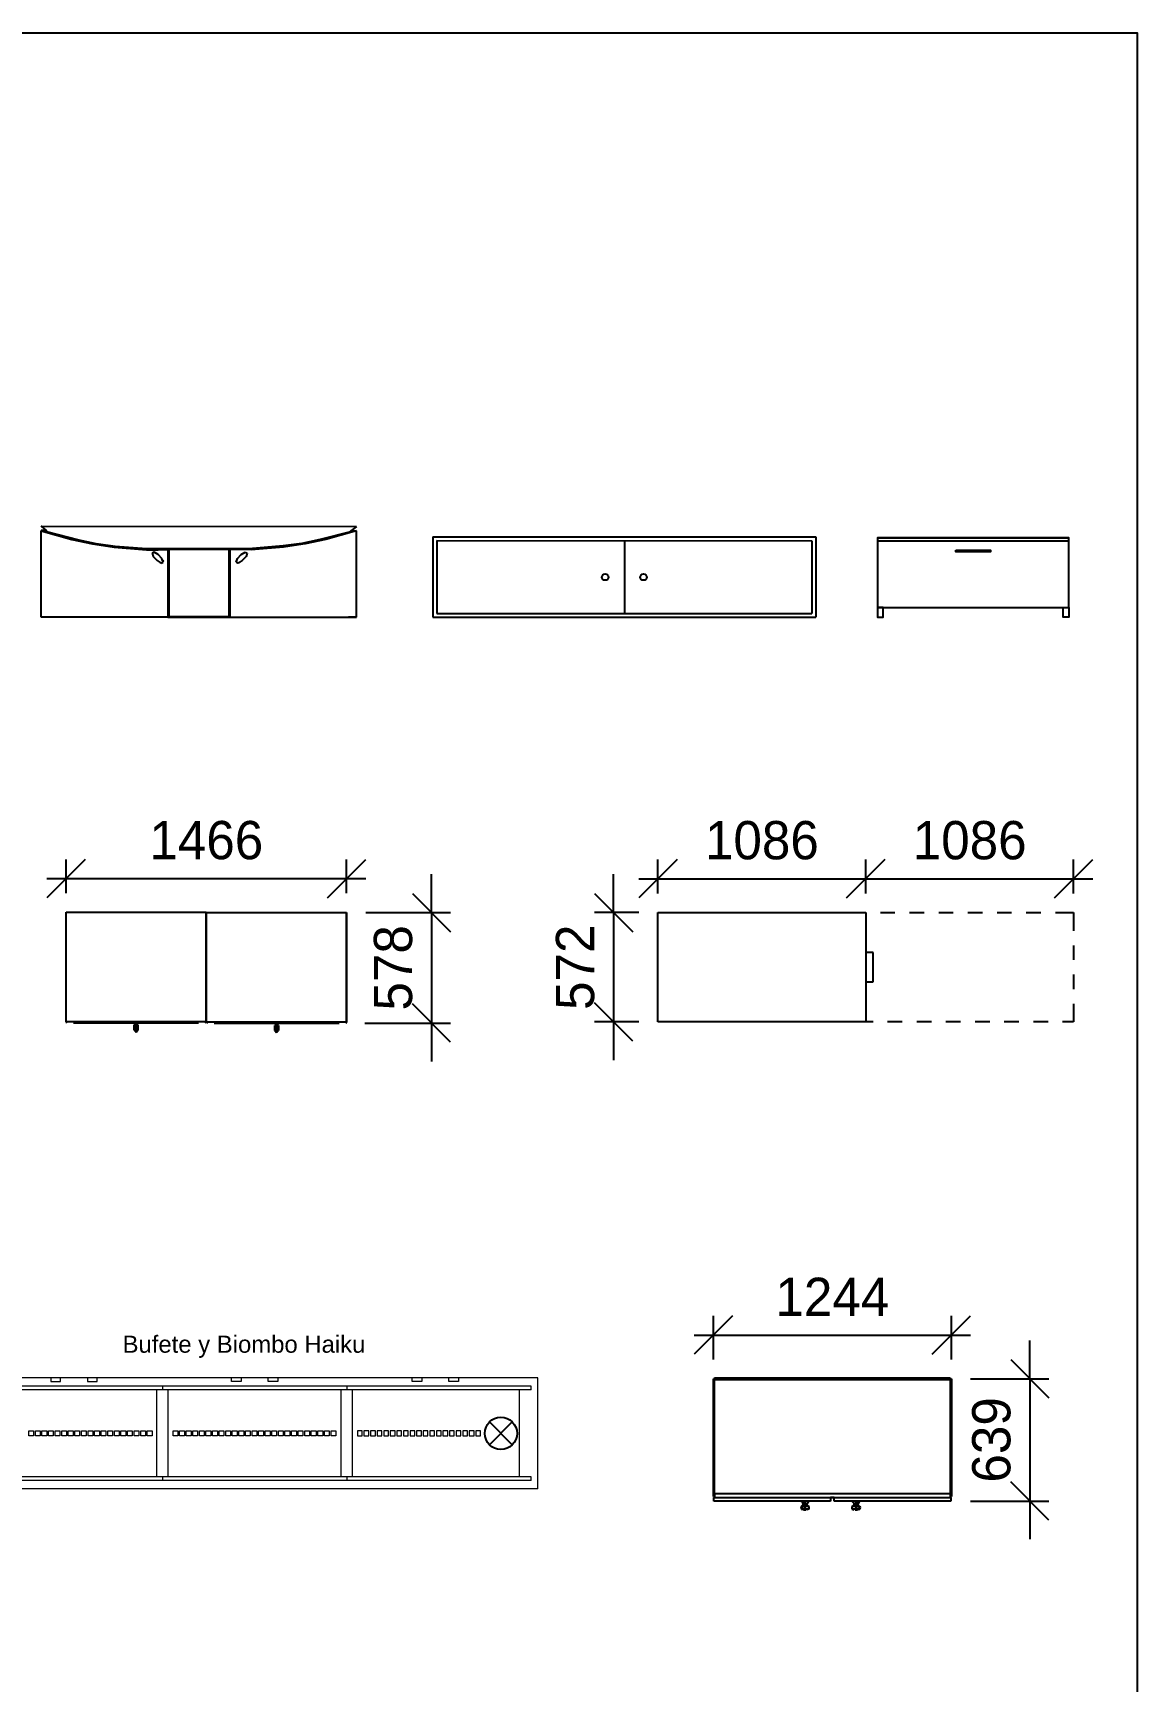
# Model space of a CAD drawing. Header units: millimetres. Extents: x 3103 to 179340, y -10977 to 70536.
# Drawn here: x 124779 to 130548, y 18728 to 27340 of the extents above; entities that cross this region are included whole.
import ezdxf

# ---------------------------------------------------------------- set-up
doc = ezdxf.new("R2010")
doc.units = ezdxf.units.MM
doc.header["$LTSCALE"] = 0.5
doc.linetypes.add('ELGO_LTYPE0', pattern=[0])
doc.layers.add('MEBEL', color=1, linetype='Continuous')
doc.layers.add('Name mebele', color=252, linetype='Continuous', lineweight=0)
doc.styles.add('Arial', font='ARIAL.TTF')
doc.styles.add('WROMLATS', font='wromlats.shx', dxfattribs={"bigfont": 'bigfont.shx'})
doc.dimstyles.new('juka', dxfattribs={"dimscale": 100, "dimtxt": 2, "dimasz": 2, "dimexe": 1, "dimexo": 1, "dimgap": 1, "dimtad": 1, "dimtoh": 1, "dimdec": 0, "dimzin": 0, "dimdsep": 46, "dimtxsty": 'WROMLATS', "dimblk": 'OBLIQUE', "dimcen": -3, "dimdle": 1, "dimclrd": 256, "dimclre": 256, "dimclrt": 256, "dimadec": 0, "dimazin": 0, "dimtfac": 1, "dimtdec": 0, "dimtix": 1, "dimtmove": 2, "dimatfit": 3, "dimldrblk": 'ORIGIN2', "dimfxl": 1, "dimtvp": 2.5, "dimtolj": 1, "dimtzin": 0, "dimarcsym": 0})

# ---------------------------------------------------------------- blocks, each defined once
blk = doc.blocks.new('Bufete без боков')
at = {"layer": 'Name mebele'}
for p, q in [((-1480, 0), (-1480, 580)), ((1480, 580), (-1480, 580)), ((1444.4, 536.6), (-1444.4, 536.6)), ((-1444.4, 517.3), (-1444.4, 536.6)), ((1444.4, 517.3), (-1444.4, 517.3)), ((-1384.3, 62.7), (-1384.3, 517.3)), ((-1064.6, 580), (-1064.6, 560.9)), ((-1064.6, 560.9), (-1014.8, 560.9)), ((-1014.8, 560.9), (-1014.8, 580)), ((-873, 580), (-873, 560.9)), ((-873, 560.9), (-823.2, 560.9)), ((-823.2, 560.9), (-823.2, 580)), ((-511.5, 62.7), (-511.5, 517.3)), ((-481.5, 536.6), (-481.5, 517.3)), ((-451.5, 62.7), (-451.5, 517.3)), ((-121.2, 560.9), (-121.2, 580)), ((-71.4, 560.9), (-121.2, 560.9)), ((-71.4, 580), (-71.4, 560.9)), ((70.4, 560.9), (70.4, 580)), ((120.2, 560.9), (70.4, 560.9)), ((120.2, 580), (120.2, 560.9)), ((451.5, 62.7), (451.5, 517.3)), ((481.5, 536.6), (481.5, 517.3)), ((511.5, 62.7), (511.5, 517.3)), ((823.2, 560.9), (823.2, 580)), ((873, 560.9), (823.2, 560.9)), ((873, 580), (873, 560.9)), ((1014.8, 560.9), (1014.8, 580)), ((1064.6, 560.9), (1014.8, 560.9)), ((1064.6, 580), (1064.6, 560.9)), ((1384.3, 62.7), (1384.3, 517.3)), ((1444.4, 517.3), (1444.4, 536.6)), ((1480, 0), (1480, 580)), ((-1180.6, 277.5), (-1180.6, 302.5)), ((-1180.6, 302.5), (-1155.6, 302.5)), ((-1155.6, 277.5), (-1180.6, 277.5)), ((-1155.6, 302.5), (-1155.6, 277.5)), ((-1146.2, 277.5), (-1146.2, 302.5)), ((-1146.2, 302.5), (-1121.2, 302.5)), ((-1121.2, 277.5), (-1146.2, 277.5)), ((-1121.2, 302.5), (-1121.2, 277.5)), ((-1111.8, 277.5), (-1111.8, 302.5)), ((-1111.8, 302.5), (-1086.8, 302.5)), ((-1086.8, 277.5), (-1111.8, 277.5)), ((-1086.8, 302.5), (-1086.8, 277.5)), ((-1077.4, 277.5), (-1077.4, 302.5)), ((-1077.4, 302.5), (-1052.4, 302.5)), ((-1052.4, 277.5), (-1077.4, 277.5)), ((-1052.4, 302.5), (-1052.4, 277.5)), ((-1043, 277.5), (-1043, 302.5)), ((-1043, 302.5), (-1018, 302.5)), ((-1018, 277.5), (-1043, 277.5)), ((-1018, 302.5), (-1018, 277.5)), ((-1008.6, 277.5), (-1008.6, 302.5)), ((-1008.6, 302.5), (-983.6, 302.5)), ((-983.6, 277.5), (-1008.6, 277.5)), ((-983.6, 302.5), (-983.6, 277.5)), ((-974.2, 277.5), (-974.2, 302.5)), ((-974.2, 302.5), (-949.2, 302.5)), ((-949.2, 277.5), (-974.2, 277.5)), ((-949.2, 302.5), (-949.2, 277.5)), ((-939.8, 277.5), (-939.8, 302.5)), ((-939.8, 302.5), (-914.8, 302.5)), ((-914.8, 277.5), (-939.8, 277.5)), ((-914.8, 302.5), (-914.8, 277.5)), ((-905.4, 277.5), (-905.4, 302.5)), ((-905.4, 302.5), (-880.4, 302.5)), ((-880.4, 277.5), (-905.4, 277.5)), ((-880.4, 302.5), (-880.4, 277.5)), ((-871, 277.5), (-871, 302.5)), ((-871, 302.5), (-846, 302.5)), ((-846, 277.5), (-871, 277.5)), ((-846, 302.5), (-846, 277.5)), ((-836.6, 277.5), (-836.6, 302.5)), ((-836.6, 302.5), (-811.6, 302.5)), ((-811.6, 277.5), (-836.6, 277.5)), ((-811.6, 302.5), (-811.6, 277.5)), ((-802.2, 277.5), (-802.2, 302.5)), ((-802.2, 302.5), (-777.2, 302.5)), ((-777.2, 277.5), (-802.2, 277.5)), ((-777.2, 302.5), (-777.2, 277.5)), ((-767.8, 277.5), (-767.8, 302.5)), ((-767.8, 302.5), (-742.8, 302.5)), ((-742.8, 277.5), (-767.8, 277.5)), ((-742.8, 302.5), (-742.8, 277.5)), ((-733.5, 277.5), (-733.5, 302.5)), ((-733.5, 302.5), (-708.5, 302.5)), ((-708.5, 277.5), (-733.5, 277.5)), ((-708.5, 302.5), (-708.5, 277.5)), ((-699.1, 277.5), (-699.1, 302.5)), ((-699.1, 302.5), (-674.1, 302.5)), ((-674.1, 277.5), (-699.1, 277.5)), ((-674.1, 302.5), (-674.1, 277.5)), ((-664.7, 277.5), (-664.7, 302.5)), ((-664.7, 302.5), (-639.7, 302.5)), ((-639.7, 277.5), (-664.7, 277.5)), ((-639.7, 302.5), (-639.7, 277.5)), ((-630.3, 277.5), (-630.3, 302.5)), ((-630.3, 302.5), (-605.3, 302.5)), ((-605.3, 277.5), (-630.3, 277.5)), ((-605.3, 302.5), (-605.3, 277.5)), ((-595.9, 277.5), (-595.9, 302.5)), ((-595.9, 302.5), (-570.9, 302.5)), ((-570.9, 277.5), (-595.9, 277.5)), ((-570.9, 302.5), (-570.9, 277.5)), ((-561.5, 277.5), (-561.5, 302.5)), ((-561.5, 302.5), (-536.5, 302.5)), ((-536.5, 277.5), (-561.5, 277.5)), ((-536.5, 302.5), (-536.5, 277.5)), ((-426.6, 277.5), (-426.6, 302.5)), ((-426.6, 302.5), (-401.6, 302.5)), ((-401.6, 277.5), (-426.6, 277.5)), ((-401.6, 302.5), (-401.6, 277.5)), ((-392.2, 277.5), (-392.2, 302.5)), ((-392.2, 302.5), (-367.2, 302.5)), ((-367.2, 277.5), (-392.2, 277.5)), ((-367.2, 302.5), (-367.2, 277.5)), ((-357.8, 277.5), (-357.8, 302.5)), ((-357.8, 302.5), (-332.8, 302.5)), ((-332.8, 277.5), (-357.8, 277.5)), ((-332.8, 302.5), (-332.8, 277.5)), ((-323.4, 277.5), (-323.4, 302.5)), ((-323.4, 302.5), (-298.4, 302.5)), ((-298.4, 277.5), (-323.4, 277.5)), ((-298.4, 302.5), (-298.4, 277.5)), ((-289, 277.5), (-289, 302.5)), ((-289, 302.5), (-264, 302.5)), ((-264, 277.5), (-289, 277.5)), ((-264, 302.5), (-264, 277.5)), ((-254.6, 277.5), (-254.6, 302.5)), ((-254.6, 302.5), (-229.6, 302.5)), ((-229.6, 277.5), (-254.6, 277.5)), ((-229.6, 302.5), (-229.6, 277.5)), ((-220.2, 277.5), (-220.2, 302.5)), ((-220.2, 302.5), (-195.2, 302.5)), ((-195.2, 277.5), (-220.2, 277.5)), ((-195.2, 302.5), (-195.2, 277.5)), ((-185.8, 277.5), (-185.8, 302.5)), ((-185.8, 302.5), (-160.8, 302.5)), ((-160.8, 277.5), (-185.8, 277.5)), ((-160.8, 302.5), (-160.8, 277.5)), ((-151.4, 277.5), (-151.4, 302.5)), ((-151.4, 302.5), (-126.4, 302.5)), ((-126.4, 277.5), (-151.4, 277.5)), ((-126.4, 302.5), (-126.4, 277.5)), ((-117, 277.5), (-117, 302.5)), ((-117, 302.5), (-92, 302.5)), ((-92, 277.5), (-117, 277.5)), ((-92, 302.5), (-92, 277.5)), ((-82.6, 277.5), (-82.6, 302.5)), ((-82.6, 302.5), (-57.6, 302.5)), ((-57.6, 277.5), (-82.6, 277.5)), ((-57.6, 302.5), (-57.6, 277.5)), ((-48.2, 277.5), (-48.2, 302.5)), ((-48.2, 302.5), (-23.2, 302.5)), ((-23.2, 277.5), (-48.2, 277.5)), ((-23.2, 302.5), (-23.2, 277.5)), ((-13.8, 277.5), (-13.8, 302.5)), ((-13.8, 302.5), (11.2, 302.5)), ((11.2, 277.5), (-13.8, 277.5)), ((11.2, 302.5), (11.2, 277.5)), ((20.6, 277.5), (20.6, 302.5)), ((20.6, 302.5), (45.6, 302.5)), ((45.6, 277.5), (20.6, 277.5)), ((45.6, 302.5), (45.6, 277.5)), ((54.9, 277.5), (54.9, 302.5)), ((54.9, 302.5), (79.9, 302.5)), ((79.9, 277.5), (54.9, 277.5)), ((79.9, 302.5), (79.9, 277.5)), ((89.3, 277.5), (89.3, 302.5)), ((89.3, 302.5), (114.3, 302.5)), ((114.3, 277.5), (89.3, 277.5)), ((114.3, 302.5), (114.3, 277.5)), ((123.7, 277.5), (123.7, 302.5)), ((123.7, 302.5), (148.7, 302.5)), ((148.7, 277.5), (123.7, 277.5)), ((148.7, 302.5), (148.7, 277.5)), ((158.1, 277.5), (158.1, 302.5)), ((158.1, 302.5), (183.1, 302.5)), ((183.1, 277.5), (158.1, 277.5)), ((183.1, 302.5), (183.1, 277.5)), ((192.5, 277.5), (192.5, 302.5)), ((192.5, 302.5), (217.5, 302.5)), ((217.5, 277.5), (192.5, 277.5)), ((217.5, 302.5), (217.5, 277.5)), ((226.9, 277.5), (226.9, 302.5)), ((226.9, 302.5), (251.9, 302.5)), ((251.9, 277.5), (226.9, 277.5)), ((251.9, 302.5), (251.9, 277.5)), ((261.3, 277.5), (261.3, 302.5)), ((261.3, 302.5), (286.3, 302.5)), ((286.3, 277.5), (261.3, 277.5)), ((286.3, 302.5), (286.3, 277.5)), ((295.7, 277.5), (295.7, 302.5)), ((295.7, 302.5), (320.7, 302.5)), ((320.7, 277.5), (295.7, 277.5)), ((320.7, 302.5), (320.7, 277.5)), ((330.1, 277.5), (330.1, 302.5)), ((330.1, 302.5), (355.1, 302.5)), ((355.1, 277.5), (330.1, 277.5)), ((355.1, 302.5), (355.1, 277.5)), ((364.5, 277.5), (364.5, 302.5)), ((364.5, 302.5), (389.5, 302.5)), ((389.5, 277.5), (364.5, 277.5)), ((389.5, 302.5), (389.5, 277.5)), ((398.9, 277.5), (398.9, 302.5)), ((398.9, 302.5), (423.9, 302.5)), ((423.9, 277.5), (398.9, 277.5)), ((423.9, 302.5), (423.9, 277.5)), ((561.5, 302.5), (536.5, 302.5)), ((536.5, 302.5), (536.5, 277.5)), ((536.5, 277.5), (561.5, 277.5)), ((561.5, 277.5), (561.5, 302.5)), ((595.9, 302.5), (570.9, 302.5)), ((570.9, 302.5), (570.9, 277.5)), ((570.9, 277.5), (595.9, 277.5)), ((595.9, 277.5), (595.9, 302.5)), ((630.3, 302.5), (605.3, 302.5)), ((605.3, 302.5), (605.3, 277.5)), ((605.3, 277.5), (630.3, 277.5)), ((630.3, 277.5), (630.3, 302.5)), ((664.7, 302.5), (639.7, 302.5)), ((639.7, 302.5), (639.7, 277.5)), ((639.7, 277.5), (664.7, 277.5)), ((664.7, 277.5), (664.7, 302.5)), ((699.1, 302.5), (674.1, 302.5)), ((674.1, 302.5), (674.1, 277.5)), ((674.1, 277.5), (699.1, 277.5)), ((699.1, 277.5), (699.1, 302.5)), ((733.5, 302.5), (708.5, 302.5)), ((708.5, 302.5), (708.5, 277.5)), ((708.5, 277.5), (733.5, 277.5)), ((733.5, 277.5), (733.5, 302.5)), ((767.8, 302.5), (742.8, 302.5)), ((742.8, 302.5), (742.8, 277.5)), ((742.8, 277.5), (767.8, 277.5)), ((767.8, 277.5), (767.8, 302.5)), ((802.2, 302.5), (777.2, 302.5)), ((777.2, 302.5), (777.2, 277.5)), ((777.2, 277.5), (802.2, 277.5)), ((802.2, 277.5), (802.2, 302.5)), ((836.6, 302.5), (811.6, 302.5)), ((811.6, 302.5), (811.6, 277.5)), ((811.6, 277.5), (836.6, 277.5)), ((836.6, 277.5), (836.6, 302.5)), ((871, 302.5), (846, 302.5)), ((846, 302.5), (846, 277.5)), ((846, 277.5), (871, 277.5)), ((871, 277.5), (871, 302.5)), ((905.4, 302.5), (880.4, 302.5)), ((880.4, 302.5), (880.4, 277.5)), ((880.4, 277.5), (905.4, 277.5)), ((905.4, 277.5), (905.4, 302.5)), ((939.8, 302.5), (914.8, 302.5)), ((914.8, 302.5), (914.8, 277.5)), ((914.8, 277.5), (939.8, 277.5)), ((939.8, 277.5), (939.8, 302.5)), ((974.2, 302.5), (949.2, 302.5)), ((949.2, 302.5), (949.2, 277.5)), ((949.2, 277.5), (974.2, 277.5)), ((974.2, 277.5), (974.2, 302.5)), ((1008.6, 302.5), (983.6, 302.5)), ((983.6, 302.5), (983.6, 277.5)), ((983.6, 277.5), (1008.6, 277.5)), ((1008.6, 277.5), (1008.6, 302.5)), ((1043, 302.5), (1018, 302.5)), ((1018, 302.5), (1018, 277.5)), ((1018, 277.5), (1043, 277.5)), ((1043, 277.5), (1043, 302.5)), ((1077.4, 302.5), (1052.4, 302.5)), ((1052.4, 302.5), (1052.4, 277.5)), ((1052.4, 277.5), (1077.4, 277.5)), ((1077.4, 277.5), (1077.4, 302.5)), ((1111.8, 302.5), (1086.8, 302.5)), ((1086.8, 302.5), (1086.8, 277.5)), ((1086.8, 277.5), (1111.8, 277.5)), ((1111.8, 277.5), (1111.8, 302.5)), ((1146.2, 302.5), (1121.2, 302.5)), ((1121.2, 302.5), (1121.2, 277.5)), ((1121.2, 277.5), (1146.2, 277.5)), ((1146.2, 277.5), (1146.2, 302.5)), ((1180.6, 302.5), (1155.6, 302.5)), ((1155.6, 302.5), (1155.6, 277.5)), ((1155.6, 277.5), (1180.6, 277.5)), ((1180.6, 277.5), (1180.6, 302.5)), ((1480, 0), (-1480, 0)), ((1444.4, 62.7), (-1444.4, 62.7)), ((-1444.4, 62.7), (-1444.4, 43.4)), ((1444.4, 43.4), (-1444.4, 43.4)), ((-481.5, 62.7), (-481.5, 43.4)), ((481.5, 62.7), (481.5, 43.4)), ((1444.4, 43.4), (1444.4, 62.7))]:
    blk.add_line(p, q, dxfattribs=at)
blk = doc.blocks.new('_Oblique')
at = {"color": 0, "lineweight": -2}
blk.add_line((-0.5, -0.5), (0.5, 0.5), dxfattribs=at)
blk = doc.blocks.new('*D700')
at = {"layer": 'Defpoints', "color": 0, "transparency": 16777216}
for p in [(129578.2, 20535.3), (128334.6, 20307.5), (129578.2, 20307.5)]:
    blk.add_point(p, dxfattribs=at)
at = {"layer": 'MEBEL', "lineweight": -2, "transparency": 16777216}
for p, q in [((128334.6, 20407.5), (128334.6, 20635.3)), ((129578.2, 20407.5), (129578.2, 20635.3)), ((128234.6, 20535.3), (129678.2, 20535.3))]:
    blk.add_line(p, q, dxfattribs=at)
at = {"layer": 'MEBEL', "lineweight": -2, "transparency": 16777216, "xscale": 200, "yscale": 200, "zscale": 200, "rotation": 180}
blk.add_blockref('_Oblique', (128334.6, 20535.3), dxfattribs=at)
at = {"layer": 'MEBEL', "lineweight": -2, "transparency": 16777216, "xscale": 200, "yscale": 200, "zscale": 200}
blk.add_blockref('_Oblique', (129578.2, 20535.3), dxfattribs=at)
at = {"layer": 'MEBEL', "transparency": 16777216, "insert": (128956.4, 20735.3), "char_height": 200, "attachment_point": 5, "style": 'WROMLATS'}
blk.add_mtext('\\A1;1244', dxfattribs=at)
blk = doc.blocks.new('_Origin2')
at = {"color": 0, "linetype": 'ByBlock', "lineweight": -2}
blk.add_line((-0.5, 0), (-1, 0), dxfattribs=at)
for radius in [0.5, 0.25]:
    blk.add_circle((0, 0), radius, dxfattribs=at)
blk = doc.blocks.new('*D701')
at = {"layer": 'Defpoints', "color": 0, "transparency": 16777216}
for p in [(129578.2, 20307.5), (129578.2, 19668.4), (129988.1, 19668.4)]:
    blk.add_point(p, dxfattribs=at)
at = {"layer": 'MEBEL', "lineweight": -2, "transparency": 16777216}
for p, q in [((129988.1, 20307.5), (129988.1, 20507.5)), ((129678.2, 20307.5), (130088.1, 20307.5)), ((129988.1, 20307.5), (129988.1, 19668.4)), ((129678.2, 19668.4), (130088.1, 19668.4)), ((129988.1, 19668.4), (129988.1, 19468.4))]:
    blk.add_line(p, q, dxfattribs=at)
at = {"layer": 'MEBEL', "lineweight": -2, "transparency": 16777216, "xscale": 200, "yscale": 200, "zscale": 200}
for p, rotation in [((129988.1, 20307.5), 270), ((129988.1, 19668.4), 90)]:
    blk.add_blockref('_Oblique', p, dxfattribs=dict(at, rotation=rotation))
at = {"layer": 'MEBEL', "transparency": 16777216, "insert": (129788.1, 19987.9), "char_height": 200, "attachment_point": 5, "rotation": 90, "style": 'WROMLATS'}
blk.add_mtext('\\A1;639', dxfattribs=at)
blk = doc.blocks.new('*D702')
at = {"layer": 'Defpoints', "color": 0, "transparency": 16777216}
for p in [(129131, 22920.4), (128045.1, 22743.5), (129131, 22743.5)]:
    blk.add_point(p, dxfattribs=at)
at = {"layer": 'MEBEL', "lineweight": -2, "transparency": 16777216}
for p, q in [((128045.1, 22843.5), (128045.1, 23020.4)), ((129131, 22843.5), (129131, 23020.4)), ((127945.1, 22920.4), (129231, 22920.4))]:
    blk.add_line(p, q, dxfattribs=at)
at = {"layer": 'MEBEL', "lineweight": -2, "transparency": 16777216, "xscale": 200, "yscale": 200, "zscale": 200, "rotation": 180}
blk.add_blockref('_Oblique', (128045.1, 22920.4), dxfattribs=at)
at = {"layer": 'MEBEL', "lineweight": -2, "transparency": 16777216, "xscale": 200, "yscale": 200, "zscale": 200}
blk.add_blockref('_Oblique', (129131, 22920.4), dxfattribs=at)
at = {"layer": 'MEBEL', "transparency": 16777216, "insert": (128588.1, 23120.4), "char_height": 200, "attachment_point": 5, "style": 'WROMLATS'}
blk.add_mtext('\\A1;1086', dxfattribs=at)
blk = doc.blocks.new('*D703')
at = {"layer": 'Defpoints', "color": 0, "transparency": 16777216}
for p in [(128045.1, 22743.5), (127813.1, 22172), (128045.1, 22172)]:
    blk.add_point(p, dxfattribs=at)
at = {"layer": 'MEBEL', "lineweight": -2, "transparency": 16777216}
for p, q in [((127813.1, 22743.5), (127813.1, 22943.5)), ((127945.1, 22743.5), (127713.1, 22743.5)), ((127813.1, 22743.5), (127813.1, 22172)), ((127945.1, 22172), (127713.1, 22172)), ((127813.1, 22172), (127813.1, 21972))]:
    blk.add_line(p, q, dxfattribs=at)
at = {"layer": 'MEBEL', "lineweight": -2, "transparency": 16777216, "xscale": 200, "yscale": 200, "zscale": 200}
for p, rotation in [((127813.1, 22743.5), 270), ((127813.1, 22172), 90)]:
    blk.add_blockref('_Oblique', p, dxfattribs=dict(at, rotation=rotation))
at = {"layer": 'MEBEL', "transparency": 16777216, "insert": (127613.1, 22457.7), "char_height": 200, "attachment_point": 5, "rotation": 90, "style": 'WROMLATS'}
blk.add_mtext('\\A1;572', dxfattribs=at)
blk = doc.blocks.new('*D704')
at = {"layer": 'Defpoints', "color": 0, "transparency": 16777216}
for p in [(130216.8, 22920.4), (129131, 22743.5), (130216.8, 22743.5)]:
    blk.add_point(p, dxfattribs=at)
at = {"layer": 'MEBEL', "lineweight": -2, "transparency": 16777216}
for p, q in [((129131, 22843.5), (129131, 23020.4)), ((130216.8, 22843.5), (130216.8, 23020.4)), ((129031, 22920.4), (130316.8, 22920.4))]:
    blk.add_line(p, q, dxfattribs=at)
at = {"layer": 'MEBEL', "lineweight": -2, "transparency": 16777216, "xscale": 200, "yscale": 200, "zscale": 200, "rotation": 180}
blk.add_blockref('_Oblique', (129131, 22920.4), dxfattribs=at)
at = {"layer": 'MEBEL', "lineweight": -2, "transparency": 16777216, "xscale": 200, "yscale": 200, "zscale": 200}
blk.add_blockref('_Oblique', (130216.8, 22920.4), dxfattribs=at)
at = {"layer": 'MEBEL', "transparency": 16777216, "insert": (129673.9, 23120.4), "char_height": 200, "attachment_point": 5, "style": 'WROMLATS'}
blk.add_mtext('\\A1;1086', dxfattribs=at)
blk = doc.blocks.new('*D707')
at = {"layer": 'Defpoints', "color": 0, "transparency": 16777216}
for p in [(126418.1, 22920.8), (124951.9, 22745.3), (126418.1, 22745.3)]:
    blk.add_point(p, dxfattribs=at)
at = {"layer": 'MEBEL', "lineweight": -2, "transparency": 16777216}
for p, q in [((124951.9, 22845.3), (124951.9, 23020.8)), ((126418.1, 22845.3), (126418.1, 23020.8)), ((124851.9, 22920.8), (126518.1, 22920.8))]:
    blk.add_line(p, q, dxfattribs=at)
at = {"layer": 'MEBEL', "lineweight": -2, "transparency": 16777216, "xscale": 200, "yscale": 200, "zscale": 200, "rotation": 180}
blk.add_blockref('_Oblique', (124951.9, 22920.8), dxfattribs=at)
at = {"layer": 'MEBEL', "lineweight": -2, "transparency": 16777216, "xscale": 200, "yscale": 200, "zscale": 200}
blk.add_blockref('_Oblique', (126418.1, 22920.8), dxfattribs=at)
at = {"layer": 'MEBEL', "transparency": 16777216, "insert": (125685, 23120.8), "char_height": 200, "attachment_point": 5, "style": 'WROMLATS'}
blk.add_mtext('\\A1;1466', dxfattribs=at)
blk = doc.blocks.new('*D708')
at = {"layer": 'Defpoints', "color": 0, "transparency": 16777216}
for p in [(126418.1, 22743.5), (126413.5, 22165.7), (126861.8, 22165.7)]:
    blk.add_point(p, dxfattribs=at)
at = {"layer": 'MEBEL', "lineweight": -2, "transparency": 16777216}
for p, q in [((126861.8, 22743.5), (126861.8, 22943.5)), ((126518.1, 22743.5), (126961.8, 22743.5)), ((126861.8, 22743.5), (126861.8, 22165.7)), ((126513.5, 22165.7), (126961.8, 22165.7)), ((126861.8, 22165.7), (126861.8, 21965.7))]:
    blk.add_line(p, q, dxfattribs=at)
at = {"layer": 'MEBEL', "lineweight": -2, "transparency": 16777216, "xscale": 200, "yscale": 200, "zscale": 200}
for p, rotation in [((126861.8, 22743.5), 270), ((126861.8, 22165.7), 90)]:
    blk.add_blockref('_Oblique', p, dxfattribs=dict(at, rotation=rotation))
at = {"layer": 'MEBEL', "transparency": 16777216, "insert": (126661.8, 22454.6), "char_height": 200, "attachment_point": 5, "rotation": 90, "style": 'WROMLATS'}
blk.add_mtext('\\A1;578', dxfattribs=at)
blk = doc.blocks.new('ms_25')
for p, q in [((0, 0), (1231.29702, 0)), ((0, -4.40765), (0, 0)), ((1231.29702, 0), (1231.29702, -4.40765)), ((-6.15644, -620.18013), (-6.15644, -4.40765)), ((-6.15644, -4.40765), (12.31241, -4.40765)), ((0, -625.00882), (0, -9.23681)), ((0, -9.23681), (1231.29702, -9.23681)), ((12.31241, -4.40765), (12.31241, -9.23681)), ((1218.98413, -4.40765), (1237.45298, -4.40765)), ((1218.98413, -9.23681), (1218.98413, -4.40765)), ((1231.29702, -9.23681), (1231.29702, -625.00882)), ((1237.45298, -4.40765), (1237.45298, -620.18013)), ((0, -620.18013), (-6.15644, -620.18013)), ((-3.07798, -643.48197), (-3.07798, -625.00882)), ((-3.07798, -625.00882), (1234.375, -625.00882)), ((606.41384, -643.48197), (-3.07798, -643.48197)), ((1231.29702, -606.53567), (0, -606.53567)), ((0, -606.53567), (0, -625.00882)), ((452.04878, -677.29259), (454.86116, -669.71493)), ((473.37103, -671.57078), (452.04878, -677.29259)), ((453.49598, -671.57078), (452.04878, -677.29259)), ((452.04878, -677.29259), (452.3983, -682.28221)), ((452.3983, -682.28221), (453.98998, -685.84633)), ((454.86116, -669.71493), (453.49598, -671.57078)), ((473.37103, -685.84633), (453.98998, -685.84633)), ((453.98998, -685.84633), (456.61306, -688.22169)), ((456.06041, -648.24748), (454.76151, -643.48197)), ((454.86116, -669.71493), (473.37103, -666.65959)), ((454.86116, -669.71493), (460.56461, -666.65959)), ((473.37103, -671.57078), (454.86116, -669.71493)), ((461.67374, -653.19586), (456.06041, -648.24748)), ((456.06041, -648.24748), (473.37103, -648.24748)), ((462.23021, -655.81989), (456.06041, -648.24748)), ((456.61306, -688.22169), (473.37103, -685.84633)), ((464.1366, -690.35936), (456.61306, -688.22169)), ((460.56461, -666.65959), (462.87298, -658.84566)), ((462.73422, -666.06069), (460.56461, -666.65959)), ((473.37103, -648.24748), (461.67374, -653.19586)), ((461.67374, -653.19586), (473.37103, -657.2032)), ((463.44519, -661.54742), (461.67374, -653.19586)), ((463.44519, -661.54742), (462.73422, -666.06069)), ((462.73422, -666.06069), (473.37103, -666.65959)), ((473.37103, -657.2032), (463.44519, -661.54742)), ((473.37103, -643.48197), (473.37103, -657.2032)), ((473.37103, -666.65959), (473.37103, -657.2032)), ((473.37103, -657.2032), (483.3827, -657.2032)), ((473.37103, -671.57078), (473.37103, -666.65959)), ((473.37103, -666.65959), (486.17554, -666.65959)), ((493.24417, -671.57078), (473.37103, -671.57078)), ((473.37103, -685.84633), (473.37103, -671.57078)), ((492.75017, -685.84633), (473.37103, -685.84633)), ((492.75017, -685.84633), (482.60355, -690.35936)), ((483.3827, -657.2032), (490.67974, -648.24748)), ((486.17554, -666.65959), (483.3827, -657.2032)), ((486.17554, -666.65959), (493.24417, -671.57078)), ((490.67974, -648.24748), (491.97865, -643.48197)), ((493.24417, -671.57078), (492.75017, -685.84633)), ((624.8827, -625.00882), (606.41384, -625.00882)), ((606.41384, -625.00882), (606.41384, -643.48197)), ((624.8827, -643.48197), (624.8827, -625.00882)), ((1234.375, -643.48197), (624.8827, -643.48197)), ((718.90402, -671.57078), (725.97265, -666.65959)), ((738.77716, -671.57078), (718.90402, -671.57078)), ((719.3985, -685.84633), (718.90402, -671.57078)), ((738.77716, -685.84633), (719.3985, -685.84633)), ((719.3985, -685.84633), (729.54464, -690.35936)), ((721.46654, -648.24748), (720.17002, -643.48197)), ((728.76549, -657.2032), (721.46654, -648.24748)), ((728.76549, -657.2032), (725.97265, -666.65959)), ((725.97265, -666.65959), (738.77716, -666.65959)), ((738.77716, -657.2032), (728.76549, -657.2032)), ((738.77716, -643.48197), (738.77716, -685.84633)), ((750.47445, -653.19586), (738.77716, -648.24748)), ((738.77716, -648.24748), (756.08778, -648.24748)), ((738.77716, -657.2032), (750.47445, -653.19586)), ((748.703, -661.54742), (738.77716, -657.2032)), ((738.77716, -666.65959), (749.41397, -666.06069)), ((757.28703, -669.71493), (738.77716, -666.65959)), ((738.77716, -671.57078), (757.28703, -669.71493)), ((760.09941, -677.29259), (738.77716, -671.57078)), ((758.15821, -685.84633), (738.77716, -685.84633)), ((738.77716, -685.84633), (755.53513, -688.22169)), ((755.53513, -688.22169), (748.01159, -690.35936)), ((748.703, -661.54742), (750.47445, -653.19586)), ((749.41397, -666.06069), (748.703, -661.54742)), ((751.58215, -666.65959), (749.27521, -658.84662)), ((751.58215, -666.65959), (749.41397, -666.06069)), ((756.08778, -648.24748), (749.91798, -655.81989)), ((750.47445, -653.19586), (756.08778, -648.24748)), ((757.28703, -669.71493), (751.58215, -666.65959)), ((758.15821, -685.84633), (755.53513, -688.22169)), ((756.08778, -648.24748), (757.38478, -643.48197)), ((760.09941, -677.29259), (757.28703, -669.71493)), ((757.28703, -669.71493), (758.65221, -671.57078)), ((759.74989, -682.28221), (758.15821, -685.84633)), ((758.65221, -671.57078), (760.09941, -677.29259)), ((760.09941, -677.29259), (759.74989, -682.28221)), ((1237.45298, -620.18013), (1231.29702, -620.18013)), ((1234.375, -625.00882), (1234.375, -643.48197)), ((468.62316, -690.59682), (464.1366, -690.35936)), ((478.11699, -690.59682), (468.62316, -690.59682)), ((743.52551, -690.59682), (734.0312, -690.59682)), ((748.01159, -690.35936), (743.52551, -690.59682))]:
    blk.add_line(p, q)
blk = doc.blocks.new('ms_26')
at = {"linetype": 'Continuous'}
for p, q in [((0, -571.5), (0, 0)), ((0, 0), (1085.85, 0)), ((1085.85, 0), (1085.85, -571.5)), ((1162.05, 0), (1238.25, 0)), ((1314.45, 0), (1390.65, 0)), ((1466.85, 0), (1543.05, 0)), ((1619.25, 0), (1695.45, 0)), ((1771.65, 0), (1847.85, 0)), ((1924.05, 0), (2000.25, 0)), ((2076.45, 0), (2171.7, 0)), ((2171.7, 0), (2171.7, -95.25)), ((2171.7, -171.45), (2171.7, -247.65)), ((1123.95, -209.55), (1085.85, -209.55)), ((1123.95, -361.95), (1123.95, -209.55)), ((2171.7, -323.85), (2171.7, -400.05)), ((1085.85, -361.95), (1123.95, -361.95)), ((2171.7, -476.25), (2171.7, -571.5)), ((1085.85, -571.5), (0, -571.5)), ((1123.95, -571.5), (1085.85, -571.5)), ((1276.35, -571.5), (1200.15, -571.5)), ((1428.75, -571.5), (1352.55, -571.5)), ((1581.15, -571.5), (1504.95, -571.5)), ((1733.55, -571.5), (1657.35, -571.5)), ((1885.95, -571.5), (1809.75, -571.5)), ((2038.35, -571.5), (1962.15, -571.5)), ((2171.7, -571.5), (2114.55, -571.5))]:
    blk.add_line(p, q, dxfattribs=at)
blk = doc.blocks.new('ms_28')
at = {"color": 0, "linetype": 'ELGO_LTYPE0'}
for p, q in [((0, 0), (732, 0)), ((0, -573.4), (0, 0)), ((732, 0), (732, -573.4)), ((732, -573.4), (732, 0)), ((734.2, -1.9), (1466.2, -1.9)), ((734.2, -575.2), (734.2, -1.9)), ((1466.2, -1.9), (1466.2, -575.2)), ((1466.2, -575.2), (1466.2, -1.9)), ((0, -573.4), (4.6, -577.8)), ((732, -573.4), (0, -573.4)), ((39.2, -577.8), (39.3, -577.9)), ((39.3, -577.9), (692.4, -577.9)), ((360.2, -587.3), (356.2, -589.3)), ((356.2, -589.3), (361.1, -589.3)), ((356.2, -616.8), (356.2, -589.3)), ((360.2, -577.9), (360.2, -587.3)), ((360.2, -587.3), (372.1, -587.3)), ((361.1, -589.3), (363.1, -587.3)), ((371, -589.3), (361.1, -589.3)), ((361.1, -589.3), (361.1, -616.8)), ((369, -587.3), (371, -589.3)), ((371, -589.3), (375.9, -589.3)), ((371, -616.8), (371, -589.3)), ((372, -587.3), (372.1, -587.3)), ((375.9, -589.3), (372, -587.3)), ((372.1, -587.3), (372.1, -577.9)), ((375.9, -589.3), (375.9, -616.8)), ((692.4, -577.9), (692.5, -577.8)), ((727.4, -577.8), (732, -573.4)), ((732, -573.4), (727.5, -577.8)), ((732, -573.4), (732, -573.4)), ((734.2, -575.2), (738.8, -579.6)), ((1466.2, -575.2), (734.2, -575.2)), ((773.4, -579.6), (773.5, -579.8)), ((773.5, -579.8), (1426.6, -579.8)), ((1094.4, -589.2), (1090.4, -591.2)), ((1090.4, -591.2), (1095.3, -591.2)), ((1090.4, -618.7), (1090.4, -591.2)), ((1094.4, -579.8), (1094.4, -589.2)), ((1094.4, -589.2), (1106.3, -589.2)), ((1095.3, -591.2), (1097.3, -589.2)), ((1105.2, -591.2), (1095.3, -591.2)), ((1095.3, -591.2), (1095.3, -618.7)), ((1103.2, -589.2), (1105.2, -591.2)), ((1105.2, -591.2), (1110.1, -591.2)), ((1105.2, -618.7), (1105.2, -591.2)), ((1106.2, -589.2), (1106.3, -589.2)), ((1110.1, -591.2), (1106.2, -589.2)), ((1106.3, -589.2), (1106.3, -579.8)), ((1110.1, -591.2), (1110.1, -618.7)), ((1426.6, -579.8), (1426.7, -579.6)), ((1461.6, -579.6), (1466.2, -575.2)), ((1466.2, -575.2), (1461.7, -579.6)), ((1466.2, -575.2), (1466.2, -575.2)), ((361.1, -616.8), (356.2, -616.8)), ((356.2, -616.8), (366.1, -627)), ((366.1, -627), (361.1, -616.8)), ((361.1, -616.8), (371, -616.8)), ((371, -616.8), (366.1, -627)), ((366.1, -627), (375.9, -616.8)), ((375.9, -616.8), (371, -616.8)), ((1095.3, -618.7), (1090.4, -618.7)), ((1090.4, -618.7), (1100.3, -628.9)), ((1100.3, -628.9), (1095.3, -618.7)), ((1095.3, -618.7), (1105.2, -618.7)), ((1105.2, -618.7), (1100.3, -628.9)), ((1100.3, -628.9), (1110.1, -618.7)), ((1110.1, -618.7), (1105.2, -618.7))]:
    blk.add_line(p, q, dxfattribs=at)
blk = doc.blocks.new('m_168')
at = {"color": 0, "linetype": 'ELGO_LTYPE0'}
for p, q in [((-1605.964661, 475.30686), (-1580.333902, 452.360986)), ((-1605.964661, 475.30686), (41.00761, 473.705855)), ((-1570.807651, 443.832172), (-1605.964661, 475.30686)), ((-1605.964661, 0.136766), (-1605.964661, 450.871134)), ((-1605.964661, 450.871134), (-1446.592525, 406.719173)), ((-1580.333902, 452.360986), (-1605.678277, 452.360986)), ((-1605.678277, 452.360986), (-1605.678277, 450.791775)), ((-1416.928296, 404.039118), (-1570.807651, 443.832172)), ((-1564.901639, 439.495126), (-1564.901639, 442.305017)), ((2.96268, 443.832172), (-148.823164, 405.558433)), ((41.00761, 450.871134), (-118.364526, 406.719173)), ((0, 439.510477), (0, 443.084992)), ((41.00761, 473.705855), (2.96268, 443.832172)), ((41.00761, 473.705855), (13.142486, 451.825759)), ((13.142486, 451.825759), (40.776631, 451.825759)), ((40.776631, 451.825759), (40.776631, 450.807217)), ((41.00761, 0.136766), (41.00761, 450.871134)), ((-1446.592525, 406.719173), (-1337.334348, 382.614232)), ((-1319.755843, 382.687417), (-1416.928296, 404.039118)), ((-1337.334348, 382.614232), (-1225.008015, 365.885044)), ((-1219.514562, 370.140729), (-1319.755843, 382.687417)), ((-1225.008015, 365.885044), (-1056.432727, 352.5543)), ((-1056.432727, 356.762504), (-1219.514562, 370.140729)), ((-502.255152, 359.086322), (-1056.432727, 356.762504)), ((-1056.432727, 352.5543), (-995.883945, 352.808225)), ((-1048.159504, 352.588761), (-944.176485, 353.025267)), ((-944.176485, 353.025267), (-1025.016783, 352.686229)), ((-956.03991, 352.975371), (-956.03991, 357.183575)), ((-944.176485, 353.025267), (-944.318011, 0.136766)), ((-942.451475, 20.689641), (-942.451475, 357.240317)), ((-938.411999, 1.100239), (-938.411999, 356.274345)), ((-938.411999, 356.274345), (-626.545052, 356.274345)), ((-626.545052, 356.274345), (-626.545052, 1.100239)), ((-620.780566, 353.025267), (-620.63904, 0.136766)), ((-508.524324, 352.5543), (-620.780566, 353.025267)), ((-619.482808, 353.019765), (-619.482808, 358.143296)), ((-619.482808, 358.143296), (-605.893708, 358.143296)), ((-605.893708, 358.143296), (-605.893708, 352.962687)), ((-339.949036, 365.885044), (-508.524324, 352.5543)), ((-342.298894, 372.637867), (-502.255152, 359.086322)), ((-244.199179, 384.977768), (-342.298894, 372.637867)), ((-227.622703, 382.614232), (-339.949036, 365.885044)), ((-148.823164, 405.558433), (-244.199179, 384.977768)), ((-118.364526, 406.719173), (-227.622703, 382.614232)), ((-1016.738891, 339.410806), (-1027.197073, 335.229972)), ((-1027.197073, 335.229972), (-1020.50333, 317.258928)), ((-1020.50333, 317.258928), (-1000.579643, 295.606479)), ((-995.255758, 327.640341), (-1016.738891, 339.410806)), ((-1000.579643, 295.606479), (-979.09651, 283.245053)), ((-975.332071, 306.39595), (-995.255758, 327.640341)), ((-986.658099, 287.59612), (-986.511897, 287.090601)), ((-986.511897, 287.090601), (-980.065821, 283.541034)), ((-980.065821, 283.541034), (-979.763414, 283.628905)), ((-979.09651, 283.245053), (-968.638328, 287.833693)), ((-968.638328, 287.833693), (-975.332071, 306.39595)), ((-975.224593, 284.944107), (-973.00091, 285.589066)), ((-973.00091, 299.930848), (-971.496869, 299.102727)), ((-973.00091, 285.589066), (-972.757247, 286.026573)), ((-971.496869, 299.102727), (-969.44876, 292.035058)), ((-969.44876, 292.035058), (-969.874668, 291.261509)), ((-941.299247, 239.952335), (-941.299247, 260.1655)), ((-941.299247, 260.1655), (-941.07895, 260.151899)), ((-941.07895, 240.000572), (-941.07895, 280.904043)), ((-941.07895, 280.904043), (-938.411999, 280.904043)), ((-626.545052, 280.904043), (-620.751859, 280.904043)), ((-587.655642, 287.833693), (-580.961899, 306.39595)), ((-577.19746, 283.245053), (-587.655642, 287.833693)), ((-584.797101, 299.102727), (-586.84521, 292.035058)), ((-586.84521, 292.035058), (-586.419295, 291.261509)), ((-583.295727, 299.930848), (-584.797101, 299.102727)), ((-583.536723, 286.026573), (-583.295727, 285.589066)), ((-583.295727, 285.589066), (-581.070042, 284.944107)), ((-580.961899, 306.39595), (-561.038212, 327.640341)), ((-555.71432, 295.606479), (-577.19746, 283.245053)), ((-576.530556, 283.628905), (-576.228142, 283.541034)), ((-576.228142, 283.541034), (-569.782066, 287.090601)), ((-569.782066, 287.090601), (-569.635199, 287.596449)), ((-561.038212, 327.640341), (-539.555072, 339.410806)), ((-535.790633, 317.258928), (-555.71432, 295.606479)), ((-539.555072, 339.410806), (-529.09689, 335.229972)), ((-529.09689, 335.229972), (-535.790633, 317.258928)), ((-938.411999, 239.952335), (-941.299247, 239.952335)), ((-938.411999, 240.000572), (-941.07895, 240.000572)), ((-626.545052, 240.000572), (-620.735171, 240.000572)), ((-626.545052, 239.952335), (-620.735171, 239.952335)), ((-941.07895, 102.69903), (-941.07895, 143.602172)), ((-941.07895, 143.602172), (-938.411999, 143.602172)), ((-938.411999, 102.69903), (-941.07895, 102.69903)), ((-626.545052, 143.602172), (-620.696454, 143.602172)), ((-626.545052, 102.69903), (-620.679759, 102.69903)), ((-944.318011, 0.136766), (-1605.964661, 0.136766)), ((-944.318011, 0.248507), (-620.63904, 0.248507)), ((-944.309996, 20.689641), (-942.451475, 20.689641)), ((-942.451475, 23.314704), (-938.411999, 23.314704)), ((-941.07895, 39.994325), (-941.07895, 80.897544)), ((-941.07895, 80.897544), (-938.411999, 80.897544)), ((-938.411999, 39.994325), (-941.07895, 39.994325)), ((-626.545052, 1.100239), (-938.411999, 1.100239)), ((-626.545052, 80.897544), (-620.671086, 80.897544)), ((-626.545052, 39.994325), (-620.655063, 39.994325)), ((-626.545052, 23.314704), (-620.655063, 23.314704)), ((-620.63904, 0.136766), (41.00761, 0.136766)), ((0, 0), (0, 0.136766)), ((40.776631, 0), (0, 0)), ((40.776631, 0.136766), (40.776631, 0))]:
    blk.add_line(p, q, dxfattribs=at)

msp = doc.modelspace()

# ---------------------------------------------------------------- linework, layer by layer
at = {"layer": 'MEBEL'}
for p, q in [((126869.5, 24707), (126869.4, 24287)), ((126869.5, 24707), (128869.5, 24706.6)), ((126889.5, 24687), (126889.4, 24307)), ((126889.5, 24687), (128849.5, 24686.6)), ((127869.5, 24686.8), (127869.4, 24306.8)), ((128849.5, 24686.6), (128849.4, 24306.6)), ((128869.5, 24706.6), (128869.4, 24286.6)), ((129192, 24702), (130192, 24702)), ((129192, 24686), (130192, 24686)), ((126889.4, 24307), (128849.4, 24306.6)), ((126869.4, 24287), (128869.4, 24286.6)), ((127283.9, 19962.2), (127164.6, 20081.5)), ((127164.6, 19962.2), (127283.9, 20081.5))]:
    msp.add_line(p, q, dxfattribs=at)
for points in [[(106491.9, 27340.2), (130548.4, 27340.2), (130548.4, 13303.3), (106491.9, 13303.3)], [(129192, 24337), (130192, 24337), (130192, 24702), (129192, 24702)], [(129601.6, 24637.2), (129782.4, 24637.2), (129782.4, 24628.8), (129601.6, 24628.8)]]:
    msp.add_lwpolyline(points, close=True, dxfattribs=at)
for points in [[(129192, 24337), (129192, 24287), (129222, 24287), (129222, 24337), (129192, 24337)], [(130192, 24337), (130192, 24287), (130162, 24287), (130162, 24337), (130192, 24337)]]:
    msp.add_lwpolyline(points, dxfattribs=at)
for centre, radius in [((127769.4, 24496.8), 16.9), ((127969.4, 24496.8), 16.9), ((127224.3, 20021.9), 84.4)]:
    msp.add_circle(centre, radius, dxfattribs=at)

# ---------------------------------------------------------------- block references
for name, p in [('m_168', (126428.4, 24287)), ('ms_28', (124951.9, 22745.3)), ('ms_26', (128045.1, 22743.5)), ('Bufete без боков', (125937.9, 19731.9)), ('ms_25', (128340.7, 20311.9))]:
    msp.add_blockref(name, p, dxfattribs=at)

# ---------------------------------------------------------------- texts
at = {"layer": 'MEBEL', "style": 'Arial'}
msp.add_text('Bufete y Biombo Haiku', height=89.299, dxfattribs=at).set_placement((125247.4, 20443.3))

# ---------------------------------------------------------------- dimensions: what is measured, and where the dimension line sits
at = {"layer": 'MEBEL'}
for base, p1, p2, picture, middle in [((126418.1, 22920.8), (124951.9, 22745.3), (126418.1, 22745.3), '*D707', (125685, 23120.8)), ((129131, 22920.4), (128045.1, 22743.5), (129131, 22743.5), '*D702', (128588.1, 23120.4)), ((130216.8, 22920.4), (129131, 22743.5), (130216.8, 22743.5), '*D704', (129673.9, 23120.4)), ((129578.2, 20535.3), (128334.6, 20307.5), (129578.2, 20307.5), '*D700', (128956.4, 20735.3))]:
    dim = msp.add_linear_dim(base=base, p1=p1, p2=p2, dimstyle='juka', dxfattribs=at)
    dim.commit()
    dim.dimension.update_dxf_attribs({"geometry": picture, "text_midpoint": middle})
for base, p1, p2, picture, middle in [((126861.8, 22165.7), (126418.1, 22743.5), (126413.5, 22165.7), '*D708', (126661.8, 22454.6)), ((127813.1491919, 22171.9602541), (128045.1458019, 22743.4602541), (128045.1458019, 22171.9602541), '*D703', (127613.1491919, 22457.7102541)), ((129988.1, 19668.4), (129578.2, 20307.5), (129578.2, 19668.4), '*D701', (129788.1, 19987.9))]:
    dim = msp.add_linear_dim(base=base, p1=p1, p2=p2, angle=90, dimstyle='juka', dxfattribs=at)
    dim.commit()
    dim.dimension.update_dxf_attribs({"geometry": picture, "text_midpoint": middle})

doc.saveas('drawing.dxf')
